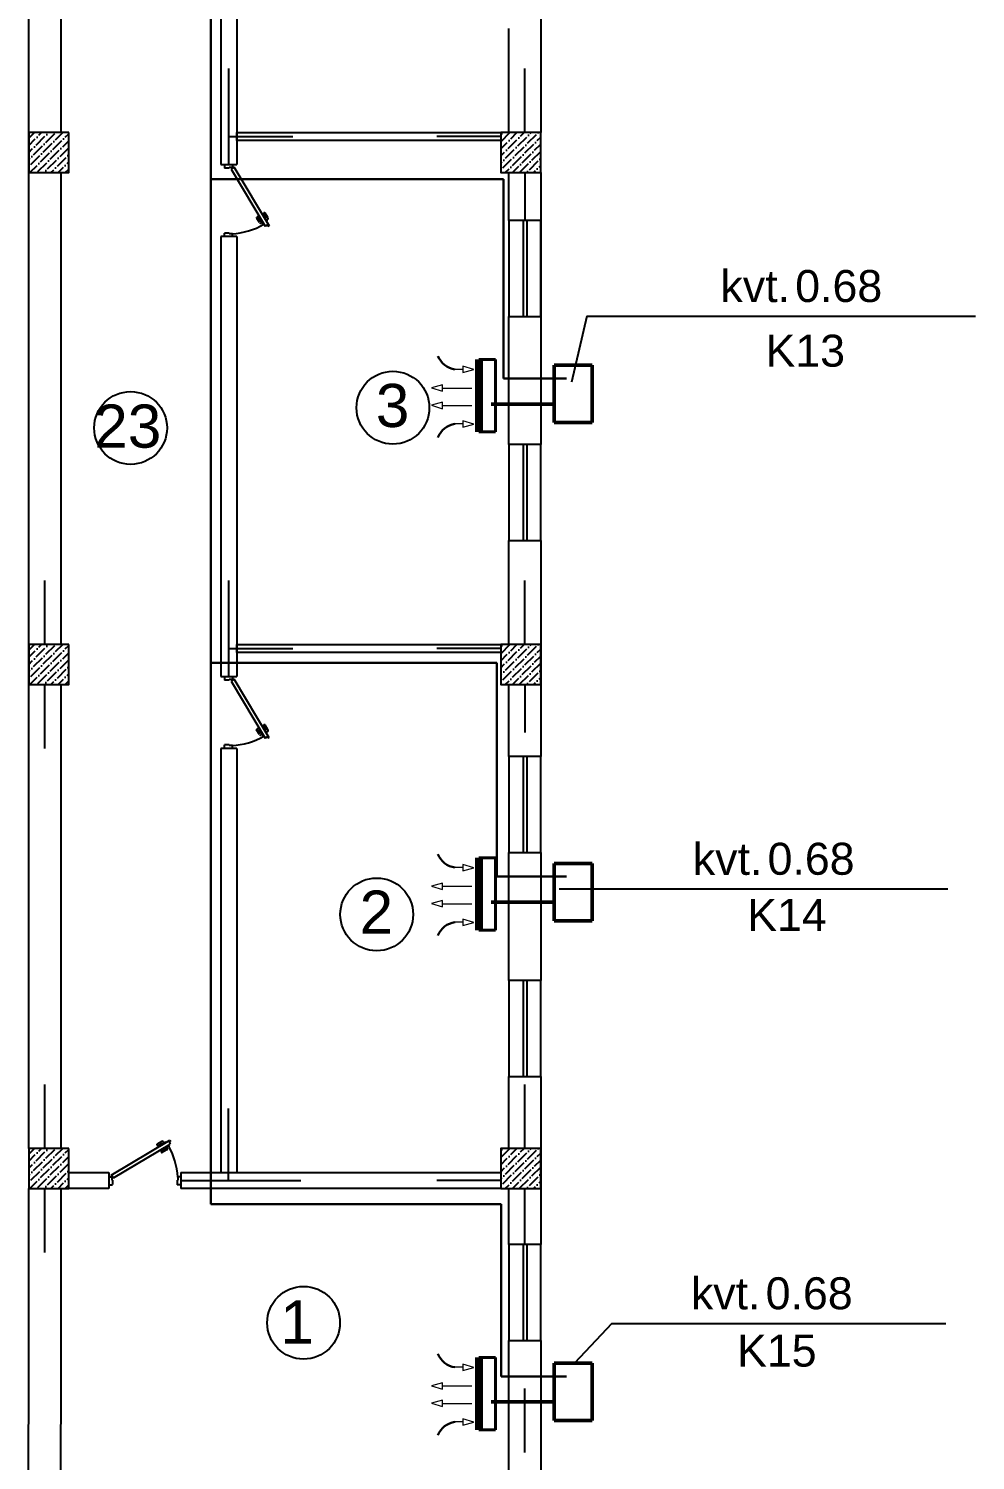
# Model space of a CAD drawing. Header units: millimetres. Extents: x 42452 to 2852333, y -419346 to 834876.
# Drawn here: x 2643026 to 2654860, y 575498 to 593398 of the extents above; entities that cross this region are included whole.
import ezdxf

# ---------------------------------------------------------------- set-up
doc = ezdxf.new("R2010")
doc.units = ezdxf.units.MM
for name, color, linetype, lineweight in [('memar', 7, 'Continuous', 25), ('ДВЕРИ', 7, 'Continuous', 5), ('надписи', 5, 'Continuous', 30), ('соед_роз', 94, 'Continuous', 30), ('Соедин_роз', 94, 'Continuous', 30)]:
    doc.layers.add(name, color=color, linetype=linetype, lineweight=lineweight)
doc.styles.get("Standard").update_dxf_attribs({"font": 'arial.ttf'})
doc.styles.add('СГЕНЕРИР_СТИЛЬ_1', font='arial.ttf')

# ---------------------------------------------------------------- blocks, each defined once
blk = doc.blocks.new('qapi 700')
at = {"layer": 'ДВЕРИ', "color": 251, "lineweight": 25, "true_color": 0x636466}
for p, q in [((1281620, 90086), (1281659, 90086)), ((1281620, 89997), (1281651, 89997)), ((1281651, 89997), (1281651, 90034)), ((1281651, 90034), (1281659, 90034)), ((1281659, 90034), (1281659, 90086)), ((1282368, 90010), (1281735, 89633)), ((1282395, 89980), (1281741, 89591)), ((1282382, 89987), (1282368, 90010)), ((1282420, 90086), (1282380, 90086)), ((1282380, 90034), (1282380, 90085)), ((1282388, 90034), (1282380, 90034)), ((1282388, 89991), (1282382, 89987)), ((1282388, 89997), (1282388, 90034)), ((1282420, 89997), (1282388, 89997)), ((1282420, 89997), (1282388, 89997)), ((1282395, 89980), (1282388, 89991)), ((1281812, 89685), (1281762, 89656)), ((1281776, 89665), (1281770, 89676)), ((1281775, 89698), (1281826, 89728)), ((1281792, 89676), (1281793, 89674)), ((1281835, 89712), (1281794, 89687)), ((1281814, 89681), (1281812, 89685)), ((1281836, 89725), (1281838, 89722)), ((1281733, 89605), (1281747, 89613)), ((1281741, 89591), (1281733, 89605)), ((1281747, 89613), (1281735, 89633)), ((1281762, 89656), (1281765, 89651)), ((1281785, 89617), (1281787, 89613)), ((1281787, 89613), (1281837, 89642)), ((1281802, 89622), (1281809, 89609)), ((1281820, 89629), (1281818, 89631)), ((1281872, 89650), (1281831, 89626)), ((1281831, 89604), (1281881, 89634)), ((1281837, 89642), (1281835, 89646)), ((1281884, 89645), (1281883, 89647))]:
    blk.add_line(p, q, dxfattribs=at)
for centre, radius, start, end in [((1282471, 90052), 821, 183.4077, 209.5706), ((1281783, 89684), 15.9, 120.7133, 210.7133), ((1281798, 89680), 7.94, 120.7133, 210.7133), ((1281830, 89721), 7.94, 30.7133, 120.7133), ((1281831, 89718), 7.94, 300.7133, 30.7133), ((1281823, 89617), 15.9, 210.7133, 300.7133), ((1281827, 89633), 7.94, 210.7133, 300.7133), ((1281876, 89643), 7.94, 30.7133, 120.7133), ((1281877, 89641), 7.94, 300.7133, 30.7133)]:
    blk.add_arc(centre, radius, start, end, dxfattribs=at)

msp = doc.modelspace()

# ---------------------------------------------------------------- hatches: boundary and pattern name
at = {"layer": 'memar', "lineweight": 25}
h = msp.add_hatch(dxfattribs=at)
h.set_pattern_fill('ANSI36', color=256, scale=500)
h.set_pattern_definition([(45, (884787.99, 3048498.6), (33.1456304, 121.533978), [156.25, -31.25, 0, -31.25])])
h.paths.add_polyline_path([(2643026.14, 592098.5206), (2643026.14, 591598.5206), (2643526.14, 591598.5206), (2643526.14, 592098.5206)])
h = msp.add_hatch(dxfattribs=at)
h.set_pattern_fill('ANSI36', color=256, scale=500)
h.set_pattern_definition([(45, (878887.81, 3048498.6), (33.1456304, 121.533978), [156.25, -31.25, 0, -31.25])])
h.paths.add_polyline_path([(2648926.31616, 592098.5206), (2648926.31616, 591598.5206), (2649426.31616, 591598.5206), (2649426.31616, 592098.5206)])
h = msp.add_hatch(dxfattribs=at)
h.set_pattern_fill('ANSI36', color=256, scale=500)
h.set_pattern_definition([(45, (884787.99, 3042098.6), (33.1456304, 121.533978), [156.25, -31.25, 0, -31.25])])
h.paths.add_polyline_path([(2643026.14, 585698.5206), (2643026.14, 585198.5206), (2643526.14, 585198.5206), (2643526.14, 585698.5206)])
h = msp.add_hatch(dxfattribs=at)
h.set_pattern_fill('ANSI36', color=256, scale=500)
h.set_pattern_definition([(45, (878887.81, 3042098.6), (33.1456304, 121.533978), [156.25, -31.25, 0, -31.25])])
h.paths.add_polyline_path([(2648926.31616, 585698.5206), (2648926.31616, 585198.5206), (2649426.31616, 585198.5206), (2649426.31616, 585698.5206)])
h = msp.add_hatch(dxfattribs=at)
h.set_pattern_fill('ANSI36', color=256, scale=500)
h.set_pattern_definition([(45, (884787.99, 3035798.6), (33.1456304, 121.533978), [156.25, -31.25, 0, -31.25])])
h.paths.add_polyline_path([(2643026.14, 579398.5206), (2643026.14, 578898.5206), (2643526.14, 578898.5206), (2643526.14, 579398.5206)])
h = msp.add_hatch(dxfattribs=at)
h.set_pattern_fill('ANSI36', color=256, scale=500)
h.set_pattern_definition([(45, (878887.81, 3035798.6), (33.1456304, 121.533978), [156.25, -31.25, 0, -31.25])])
h.paths.add_polyline_path([(2648926.31616, 579398.5206), (2648926.31616, 578898.5206), (2649426.31616, 578898.5206), (2649426.31616, 579398.5206)])

# ---------------------------------------------------------------- linework, layer by layer
for p, q in [((2648926.31616, 592048.5206), (2648126.31616, 592048.5206)), ((2648926.31616, 585648.5206), (2648126.31616, 585648.5206)), ((2645525.37234, 578998.5206), (2645525.37234, 579898.5206)), ((2644926.15112, 578998.5206), (2646426.15112, 578998.5206)), ((2648926.31616, 578998.5206), (2648126.31616, 578998.5206))]:
    msp.add_line(p, q, dxfattribs=at)
at = {"layer": 'memar', "color": 0, "lineweight": 25}
for points in [[(2643025.96356, 579398.5206), (2643026.33493, 598098.5206)], [(2643426.14, 598098.5206), (2643426.14, 592098.5206)], [(2649426.14, 597998.5206), (2649426.14, 592098.5206)], [(2645426.14, 596898.67824), (2645426.14, 591698.67824)], [(2645626.14, 596898.67824), (2645626.14, 591698.67824)], [(2649026.14, 592098.5206), (2649026.14, 593398.44447)], [(2643426.14, 591598.5206), (2643425.96356, 585698.5206)], [(2645426.14, 591698.67824), (2645626.14, 591698.67824)], [(2649026.14, 590998.44447), (2649026.14, 591598.5206)], [(2649426.14, 591598.5206), (2649426.14, 588198.44447)], [(2645426.14, 590798.67824), (2645426.14, 585298.67824)], [(2645626.14, 590798.67824), (2645426.14, 590798.67824)], [(2645626.14, 590798.67824), (2645626.14, 585298.67824)], [(2649026.14, 588198.44447), (2649026.14, 589798.44447)], [(2649026.14, 585698.5206), (2649026.14, 586998.44447)], [(2649426.14, 586998.44447), (2649426.14, 584298.5206)], [(2643426.14, 585198.5206), (2643426.14, 579398.5206)], [(2645426.14, 585298.67824), (2645626.14, 585298.67824)], [(2649026.14, 584298.5206), (2649026.14, 585198.5206)], [(2645426.14, 584398.67824), (2645426.14, 579098.5206)], [(2645626.14, 584398.67824), (2645426.14, 584398.67824)], [(2645626.14, 584398.67824), (2645626.14, 579098.5206)], [(2649026.13986, 581498.44447), (2649026.14, 583098.5206)], [(2649426.14, 583098.5206), (2649426.13986, 581498.44447)], [(2649026.14, 579398.5206), (2649026.13986, 580298.44447)], [(2649426.13986, 580298.44447), (2649426.14, 578198.44447)], [(2644026.15112, 578898.5206), (2643526.14, 578898.5206), (2643526.14, 579098.5206), (2644026.15112, 579098.5206)], [(2644026.15112, 579098.5206), (2644026.15112, 578898.5206)], [(2644926.15112, 579098.5206), (2648926.31616, 579098.5206), (2648926.31616, 578898.5206), (2644926.15112, 578898.5206)], [(2644926.15112, 579098.5206), (2644926.15112, 578898.5206)], [(2643025.59247, 572998.5206), (2643026.14, 578898.5206)], [(2643426.14, 578898.5206), (2643425.59247, 572998.5206)], [(2649026.14, 578198.44447), (2649026.14, 578898.5206)], [(2649026.14, 572898.5206), (2649026.14, 576998.44447)], [(2649426.14, 576998.44447), (2649426.14, 572898.5206)]]:
    msp.add_lwpolyline(points, dxfattribs=at)
at = {"layer": 'memar', "lineweight": 25}
for points in [[(2645526.14, 591698.67824), (2645526.14, 592898.67824)], [(2649226.31616, 592098.5206), (2649226.31616, 592898.5206)], [(2645526.14, 592048.5206), (2646326.14, 592048.5206)], [(2649226.31616, 591598.5206), (2649226.13986, 590998.44447)], [(2643226.14, 585698.5206), (2643226.14, 586498.5206)], [(2645526.14, 585298.67824), (2645526.14, 586498.67824)], [(2649226.31616, 585698.5206), (2649226.31616, 586498.5206)], [(2645526.14, 585648.5206), (2646326.14, 585648.5206)], [(2643226.14, 584398.5206), (2643226.14, 585198.5206)], [(2649226.31616, 585198.5206), (2649226.13986, 584598.44447)], [(2643226.14, 579398.5206), (2643226.14, 580198.5206)], [(2649226.31616, 579398.5206), (2649226.31616, 580198.5206)], [(2643226.14, 578098.5206), (2643226.14, 578898.5206)], [(2649226.31616, 578198.44447), (2649226.31616, 578898.5206)], [(2649226.31616, 575598.5206), (2649226.31616, 576398.5206)]]:
    msp.add_lwpolyline(points, dxfattribs=at)
at = {"layer": 'memar', "color": 3, "lineweight": 25}
for points in [[(2643526.14, 592098.5206), (2643026.14, 592098.5206), (2643026.14, 591598.5206), (2643526.14, 591598.5206)], [(2649426.31616, 592098.5206), (2648926.31616, 592098.5206), (2648926.31616, 591598.5206), (2649426.31616, 591598.5206)], [(2643526.14, 585698.5206), (2643026.14, 585698.5206), (2643026.14, 585198.5206), (2643526.14, 585198.5206)], [(2649426.31616, 585698.5206), (2648926.31616, 585698.5206), (2648926.31616, 585198.5206), (2649426.31616, 585198.5206)], [(2643526.14, 579398.5206), (2643026.14, 579398.5206), (2643026.14, 578898.5206), (2643526.14, 578898.5206)], [(2649426.31616, 579398.5206), (2648926.31616, 579398.5206), (2648926.31616, 578898.5206), (2649426.31616, 578898.5206)]]:
    msp.add_lwpolyline(points, close=True, dxfattribs=at)
at = {"layer": 'memar', "color": 0, "lineweight": 25}
for points in [[(2648926.31616, 591998.5206), (2645626.14, 591998.5206), (2645626.14, 592098.5206), (2648926.31616, 592098.5206)], [(2649426.13986, 589798.44447), (2649426.13986, 590998.44447), (2649026.13986, 590998.44447), (2649026.13986, 589798.44447)], [(2649426.13986, 586998.44447), (2649426.13986, 588198.44447), (2649026.13986, 588198.44447), (2649026.13986, 586998.44447)], [(2648926.31616, 585598.5206), (2645626.14, 585598.5206), (2645626.14, 585698.5206), (2648926.31616, 585698.5206)], [(2649426.13986, 583098.5206), (2649426.13986, 584298.5206), (2649026.13986, 584298.5206), (2649026.13986, 583098.5206)], [(2649426.13972, 580298.44447), (2649426.13972, 581498.44447), (2649026.13972, 581498.44447), (2649026.13972, 580298.44447)], [(2649426.13986, 576998.44447), (2649426.13986, 578198.44447), (2649026.13986, 578198.44447), (2649026.13986, 576998.44447)]]:
    msp.add_lwpolyline(points, close=True, dxfattribs=at)
at = {"layer": 'memar', "color": 146, "lineweight": 25, "true_color": 0x105689}
for points in [[(2649257.27726, 590998.44447), (2649207.27726, 590998.44447), (2649207.27726, 589798.44447), (2649257.27726, 589798.44447)], [(2649257.27726, 588198.44447), (2649207.27726, 588198.44447), (2649207.27726, 586998.44447), (2649257.27726, 586998.44447)], [(2649257.27726, 584298.5206), (2649207.27726, 584298.5206), (2649207.27726, 583098.5206), (2649257.27726, 583098.5206)], [(2649257.27712, 581498.44447), (2649207.27712, 581498.44447), (2649207.27712, 580298.44447), (2649257.27712, 580298.44447)], [(2649257.27726, 578198.44447), (2649207.27726, 578198.44447), (2649207.27726, 576998.44447), (2649257.27726, 576998.44447)]]:
    msp.add_lwpolyline(points, close=True, dxfattribs=at)
at = {"layer": 'memar', "color": 0, "lineweight": 25}
for centre in [(2647579.46728, 588659.31282), (2644300.51622, 588405.69187), (2647376.63551, 582324.36209)]:
    msp.add_circle(centre, 454.87332, dxfattribs=at)
at = {"layer": 'memar', "lineweight": 25}
msp.add_circle((2646462.74648, 577218.44082), 454.87332, dxfattribs=at)
at = {"layer": 'надписи', "color": 0, "lineweight": -3}
for p, q in [((2650003.19166, 589804.72372), (2649810.52588, 588977.25788)), ((2650003.19166, 589804.72372), (2654859.83953, 589804.72372)), ((2649657.55201, 582643.90384), (2654514.19988, 582643.90384)), ((2650315.62735, 577211.42965), (2649847.70389, 576712.08689)), ((2650315.62735, 577211.42965), (2654490.63573, 577211.42965))]:
    msp.add_line(p, q, dxfattribs=at)
at = {"layer": 'соед_роз', "lineweight": 15}
for p, q in [((2648452.54309, 589138.36773), (2648354.33024, 589138.36773)), ((2648588.67883, 589135.97855), (2648452.54309, 589178.00355)), ((2648452.54309, 589178.00355), (2648452.54309, 589098.73191)), ((2648452.54309, 589098.73191), (2648588.67883, 589135.97855)), ((2648653.26906, 588357.07193), (2648653.26906, 589261.46538)), ((2648653.26906, 589261.46538), (2648863.47304, 589261.46538)), ((2648863.47304, 589261.46538), (2648863.47304, 588357.07193)), ((2648197.43085, 588944.90679), (2648061.29511, 588907.66015)), ((2648197.43085, 588865.63515), (2648197.43085, 588944.90679)), ((2648061.29511, 588907.66015), (2648197.43085, 588865.63515)), ((2648197.43085, 588905.27097), (2648567.57951, 588905.27097)), ((2648197.43085, 588726.39115), (2648061.29511, 588689.14451)), ((2648061.29511, 588689.14451), (2648197.43085, 588647.11951)), ((2648197.43085, 588647.11951), (2648197.43085, 588726.39115)), ((2648197.43085, 588686.75533), (2648565.11882, 588686.75533)), ((2648452.54309, 588455.5307), (2648354.33024, 588455.5307)), ((2648588.67883, 588453.14152), (2648452.54309, 588495.16652)), ((2648452.54309, 588495.16652), (2648452.54309, 588415.89489)), ((2648452.54309, 588415.89489), (2648588.67883, 588453.14152)), ((2648863.47304, 588357.07193), (2648653.26906, 588357.07193)), ((2648653.26906, 582128.6513), (2648653.26906, 583033.04475)), ((2648653.26906, 583033.04475), (2648863.47304, 583033.04475)), ((2648863.47304, 583033.04475), (2648863.47304, 582128.6513)), ((2648452.54309, 582909.9471), (2648354.33024, 582909.9471)), ((2648588.67883, 582907.55792), (2648452.54309, 582949.58292)), ((2648452.54309, 582949.58292), (2648452.54309, 582870.31128)), ((2648452.54309, 582870.31128), (2648588.67883, 582907.55792)), ((2648197.43085, 582716.48616), (2648061.29511, 582679.23952)), ((2648061.29511, 582679.23952), (2648197.43085, 582637.21452)), ((2648197.43085, 582637.21452), (2648197.43085, 582716.48616)), ((2648197.43085, 582676.85034), (2648567.57951, 582676.85034)), ((2648197.43085, 582497.97052), (2648061.29511, 582460.72388)), ((2648197.43085, 582418.69888), (2648197.43085, 582497.97052)), ((2648061.29511, 582460.72388), (2648197.43085, 582418.69888)), ((2648197.43085, 582458.3347), (2648565.11882, 582458.3347)), ((2648452.54309, 582227.11007), (2648354.33024, 582227.11007)), ((2648588.67883, 582224.72089), (2648452.54309, 582266.74589)), ((2648452.54309, 582266.74589), (2648452.54309, 582187.47426)), ((2648452.54309, 582187.47426), (2648588.67883, 582224.72089)), ((2648863.47304, 582128.6513), (2648653.26906, 582128.6513)), ((2648653.26906, 575881.27655), (2648653.26906, 576785.67)), ((2648653.26906, 576785.67), (2648863.47304, 576785.67)), ((2648863.47304, 576785.67), (2648863.47304, 575881.27655)), ((2648452.54309, 576662.57235), (2648354.33024, 576662.57235)), ((2648588.67883, 576660.18317), (2648452.54309, 576702.20817)), ((2648452.54309, 576702.20817), (2648452.54309, 576622.93654)), ((2648452.54309, 576622.93654), (2648588.67883, 576660.18317)), ((2648197.43085, 576469.11141), (2648061.29511, 576431.86477)), ((2648061.29511, 576431.86477), (2648197.43085, 576389.83977)), ((2648197.43085, 576389.83977), (2648197.43085, 576469.11141)), ((2648197.43085, 576429.47559), (2648567.57951, 576429.47559)), ((2648197.43085, 576250.59577), (2648061.29511, 576213.34913)), ((2648061.29511, 576213.34913), (2648197.43085, 576171.32413)), ((2648197.43085, 576171.32413), (2648197.43085, 576250.59577)), ((2648197.43085, 576210.95995), (2648565.11882, 576210.95995)), ((2648452.54309, 575979.73532), (2648354.33024, 575979.73532)), ((2648588.67883, 575977.34614), (2648452.54309, 576019.37114)), ((2648452.54309, 576019.37114), (2648452.54309, 575940.09951)), ((2648452.54309, 575940.09951), (2648588.67883, 575977.34614)), ((2648863.47304, 575881.27655), (2648653.26906, 575881.27655))]:
    msp.add_line(p, q, dxfattribs=at)
at = {"layer": 'соед_роз', "lineweight": 50}
for p, q in [((2648628.49682, 588357.07193), (2648628.49682, 589261.46538)), ((2648653.26906, 588357.07193), (2648653.26906, 589261.46538)), ((2648683.35764, 588357.07193), (2648683.35764, 589261.46538)), ((2649592.83117, 588473.79341), (2649592.83117, 589190.90413)), ((2649592.83117, 589190.90413), (2650069.13927, 589190.90413)), ((2650069.13927, 588473.79341), (2650069.13927, 589190.90413)), ((2648808.74932, 588704.05168), (2649592.83117, 588704.05168)), ((2650069.13927, 588473.79341), (2649592.83117, 588473.79341)), ((2648628.49682, 582128.6513), (2648628.49682, 583033.04475)), ((2648653.26906, 582128.6513), (2648653.26906, 583033.04475)), ((2648683.35764, 582128.6513), (2648683.35764, 583033.04475)), ((2649592.83117, 582245.37278), (2649592.83117, 582962.4835)), ((2649592.83117, 582962.4835), (2650069.13927, 582962.4835)), ((2650069.13927, 582245.37278), (2650069.13927, 582962.4835)), ((2648808.74932, 582475.63105), (2649592.83117, 582475.63105)), ((2650069.13927, 582245.37278), (2649592.83117, 582245.37278)), ((2648628.49682, 575881.27655), (2648628.49682, 576785.67)), ((2648653.26906, 575881.27655), (2648653.26906, 576785.67)), ((2648683.35764, 575881.27655), (2648683.35764, 576785.67)), ((2649592.83117, 575997.99803), (2649592.83117, 576715.10875)), ((2649592.83117, 576715.10875), (2650069.13927, 576715.10875)), ((2650069.13927, 575997.99803), (2650069.13927, 576715.10875)), ((2648808.74932, 576228.2563), (2649592.83117, 576228.2563)), ((2650069.13927, 575997.99803), (2649592.83117, 575997.99803))]:
    msp.add_line(p, q, dxfattribs=at)
at = {"layer": 'соед_роз', "lineweight": 40}
for p, q in [((2648653.26906, 588357.07193), (2648653.26906, 589261.46538)), ((2648653.26906, 589261.46538), (2648863.47304, 589261.46538)), ((2648863.47304, 589261.46538), (2648863.47304, 588357.07193)), ((2648863.47304, 588357.07193), (2648653.26906, 588357.07193)), ((2648653.26906, 582128.6513), (2648653.26906, 583033.04475)), ((2648653.26906, 583033.04475), (2648863.47304, 583033.04475)), ((2648863.47304, 583033.04475), (2648863.47304, 582128.6513)), ((2648863.47304, 582128.6513), (2648653.26906, 582128.6513)), ((2648653.26906, 575881.27655), (2648653.26906, 576785.67)), ((2648653.26906, 576785.67), (2648863.47304, 576785.67)), ((2648863.47304, 576785.67), (2648863.47304, 575881.27655)), ((2648863.47304, 575881.27655), (2648653.26906, 575881.27655))]:
    msp.add_line(p, q, dxfattribs=at)
at = {"layer": 'соед_роз'}
for centre, start, end in [((2648391.4092, 589404.7757), 201.648370609, 262.076411391), ((2648391.4092, 588189.12273), 97.923588556, 158.351629391), ((2648391.4092, 583176.35507), 201.648370609, 262.076411391), ((2648391.4092, 581960.7021), 97.923588556, 158.351629391), ((2648391.4092, 576928.98033), 201.648370609, 262.076411391), ((2648391.4092, 575713.32735), 97.923588556, 158.351629391)]:
    msp.add_arc(centre, 268.97594, start, end, dxfattribs=at)
at = {"layer": 'Соедин_роз'}
for p, q in [((2645303.85539, 578701.32176), (2645303.85539, 601017.35515)), ((2648960.94044, 591516.47485), (2645303.85539, 591516.47485)), ((2648960.94044, 589024.79569), (2648960.94044, 591516.47485)), ((2649747.21922, 589024.79569), (2648960.94044, 589024.79569)), ((2648876.90563, 585467.48419), (2645303.85539, 585467.48419)), ((2648876.90563, 582796.37506), (2648876.90563, 585467.48419)), ((2649747.21922, 582796.37506), (2648876.90563, 582796.37506)), ((2648931.68661, 578701.32176), (2645303.85539, 578701.32176)), ((2648931.68661, 576549.00032), (2648931.68661, 578701.32176)), ((2649747.21922, 576549.00032), (2648931.68661, 576549.00032))]:
    msp.add_line(p, q, dxfattribs=at)

# ---------------------------------------------------------------- block references
at = {"layer": 'memar', "color": 0, "lineweight": 25, "rotation": 90.00000000000001}
for p, xscale, yscale, zscale in [((2746906.56491, -852260.07234), 1.12596434652686, 1.12596434652686, 1.12596434652686), ((2746810.35231, -857290.43375), 1.124896335253696, 1.124896335253696, 1.124896335253696)]:
    msp.add_blockref('qapi 700', p, dxfattribs=dict(at, xscale=xscale, yscale=yscale, zscale=zscale))
at = {"layer": 'memar', "lineweight": 25, "xscale": 1.121843277023546, "yscale": 1.121843277023546, "zscale": 1.121843277023546, "rotation": 180}
msp.add_blockref('qapi 700', (4082702.48676, 680007.36755), dxfattribs=at)

# ---------------------------------------------------------------- texts
at = {"layer": 'memar', "linetype": 'Continuous', "lineweight": 25, "char_height": 540, "attachment_point": 3, "style": 'СГЕНЕРИР_СТИЛЬ_1'}
for s, insert in [('{\\fArial|b0|i0|c238|p38;3}', (2647784.66866, 588957.34414)), ('{\\fArial|b0|i0|c238|p38;23}', (2644684.25623, 588699.14745)), ('{\\fArial|b0|i0|c238|p38;2}', (2647581.83689, 582622.3934)), ('1', (2646591.10034, 577498.91767))]:
    msp.add_mtext(s, dxfattribs=dict(at, insert=insert))
at = {"layer": 'надписи', "color": 0, "lineweight": -3}
for s, p in [('kvt.', (2651673.61425, 589979.42081)), ('0.68', (2652607.97048, 589980.78507)), ('kvt.', (2651327.9746, 582818.60093)), ('0.68', (2652262.33083, 582819.96518)), ('kvt.', (2651304.41045, 577386.12674)), ('0.68', (2652238.76668, 577387.49099))]:
    msp.add_text(s, height=400, dxfattribs=at).set_placement(p)
at = {"layer": 'надписи', "color": 1, "lineweight": -3}
for s, p in [('K13', (2652236.59137, 589172.01189)), ('K14', (2652007.71307, 582117.60051)), ('K15', (2651880.83169, 576670.71753))]:
    msp.add_text(s, height=400, dxfattribs=at).set_placement(p)

doc.saveas('drawing.dxf')
